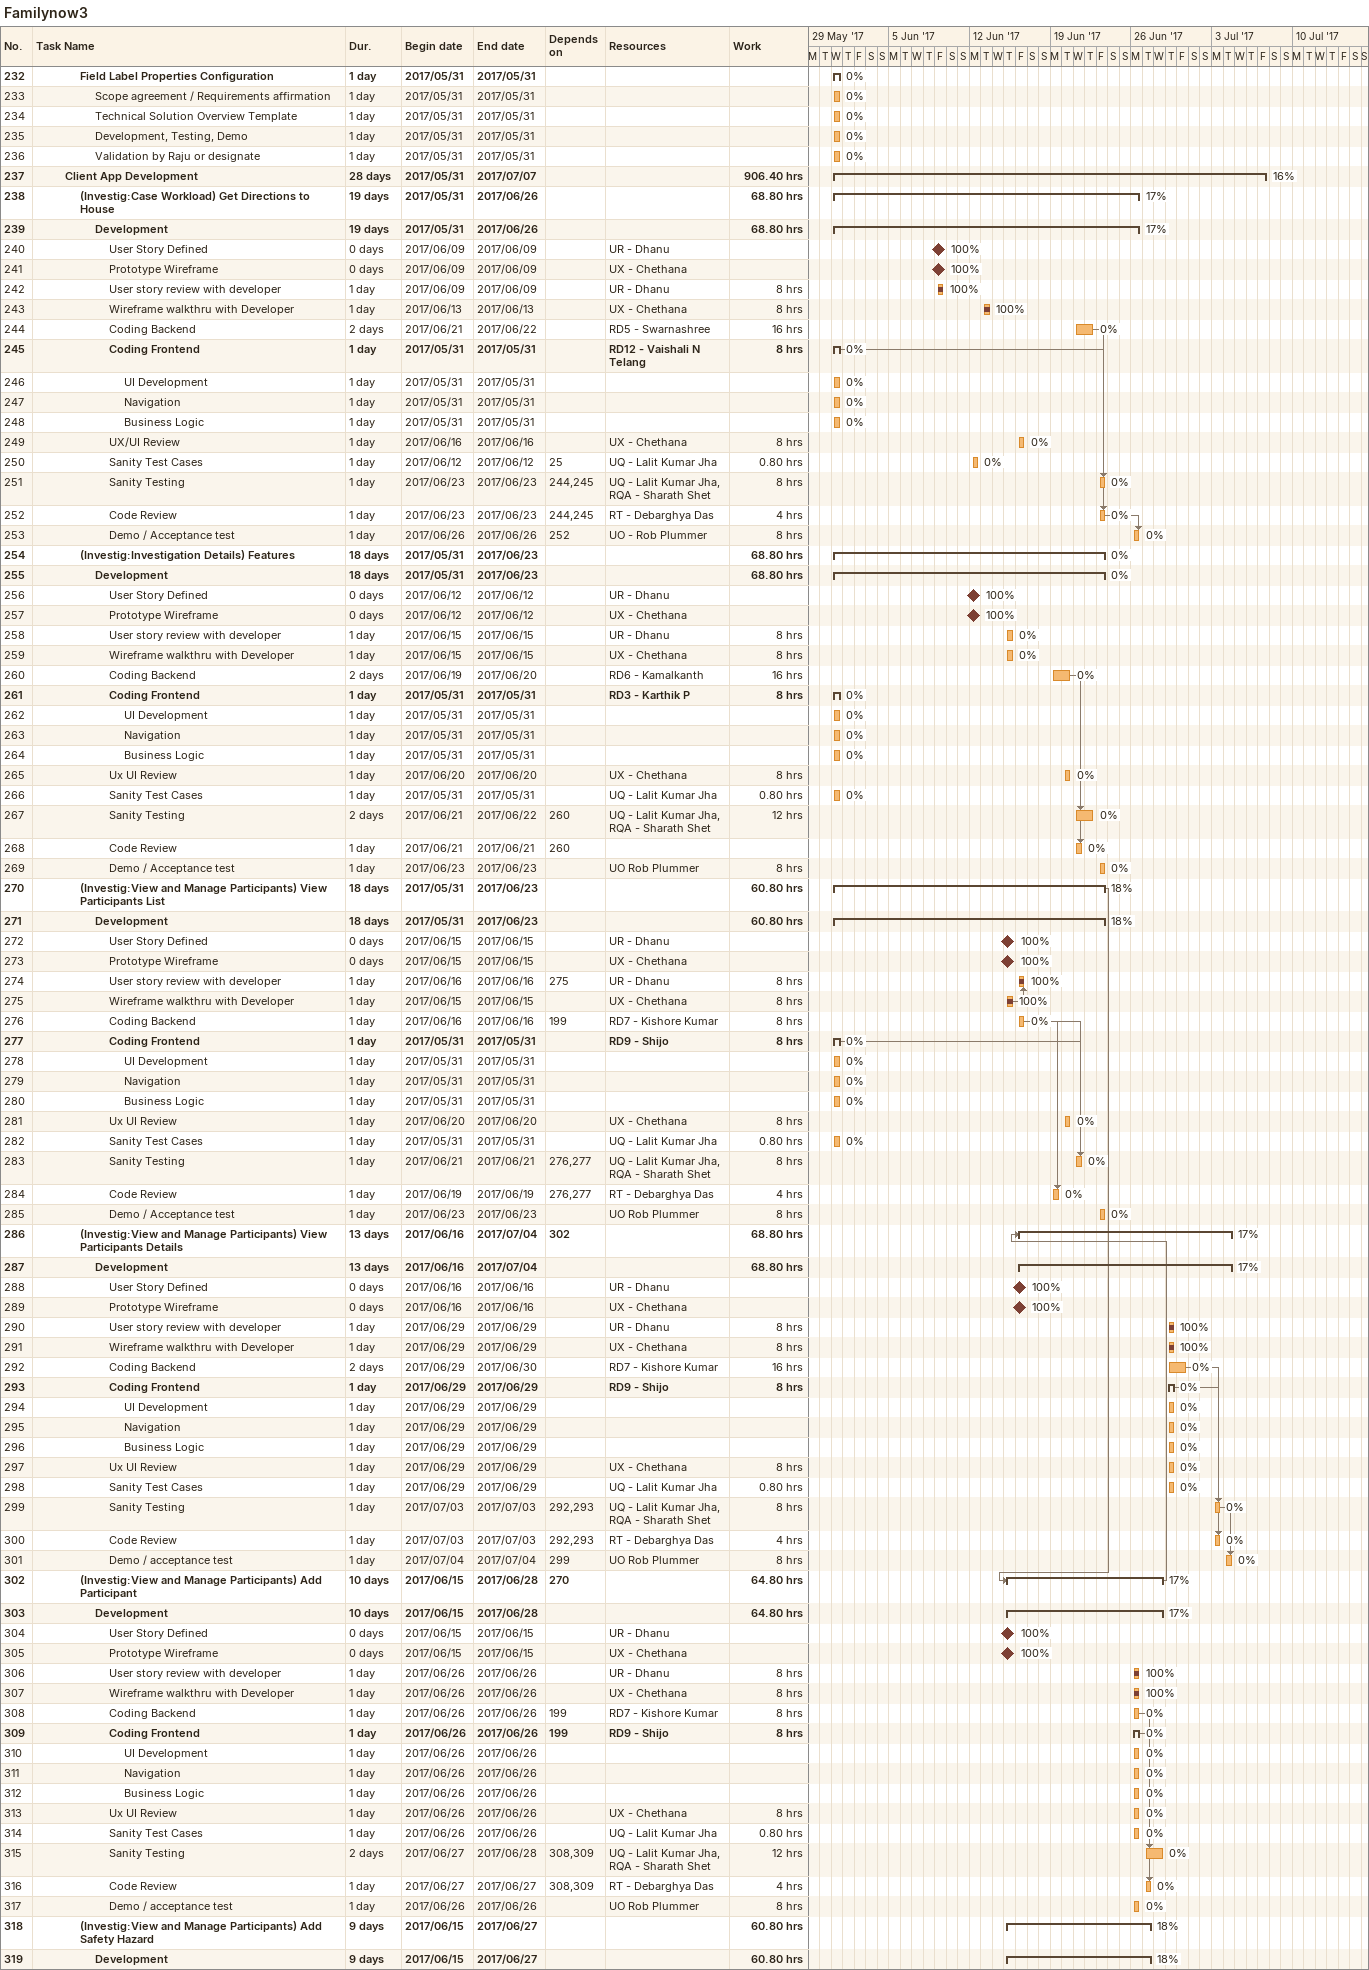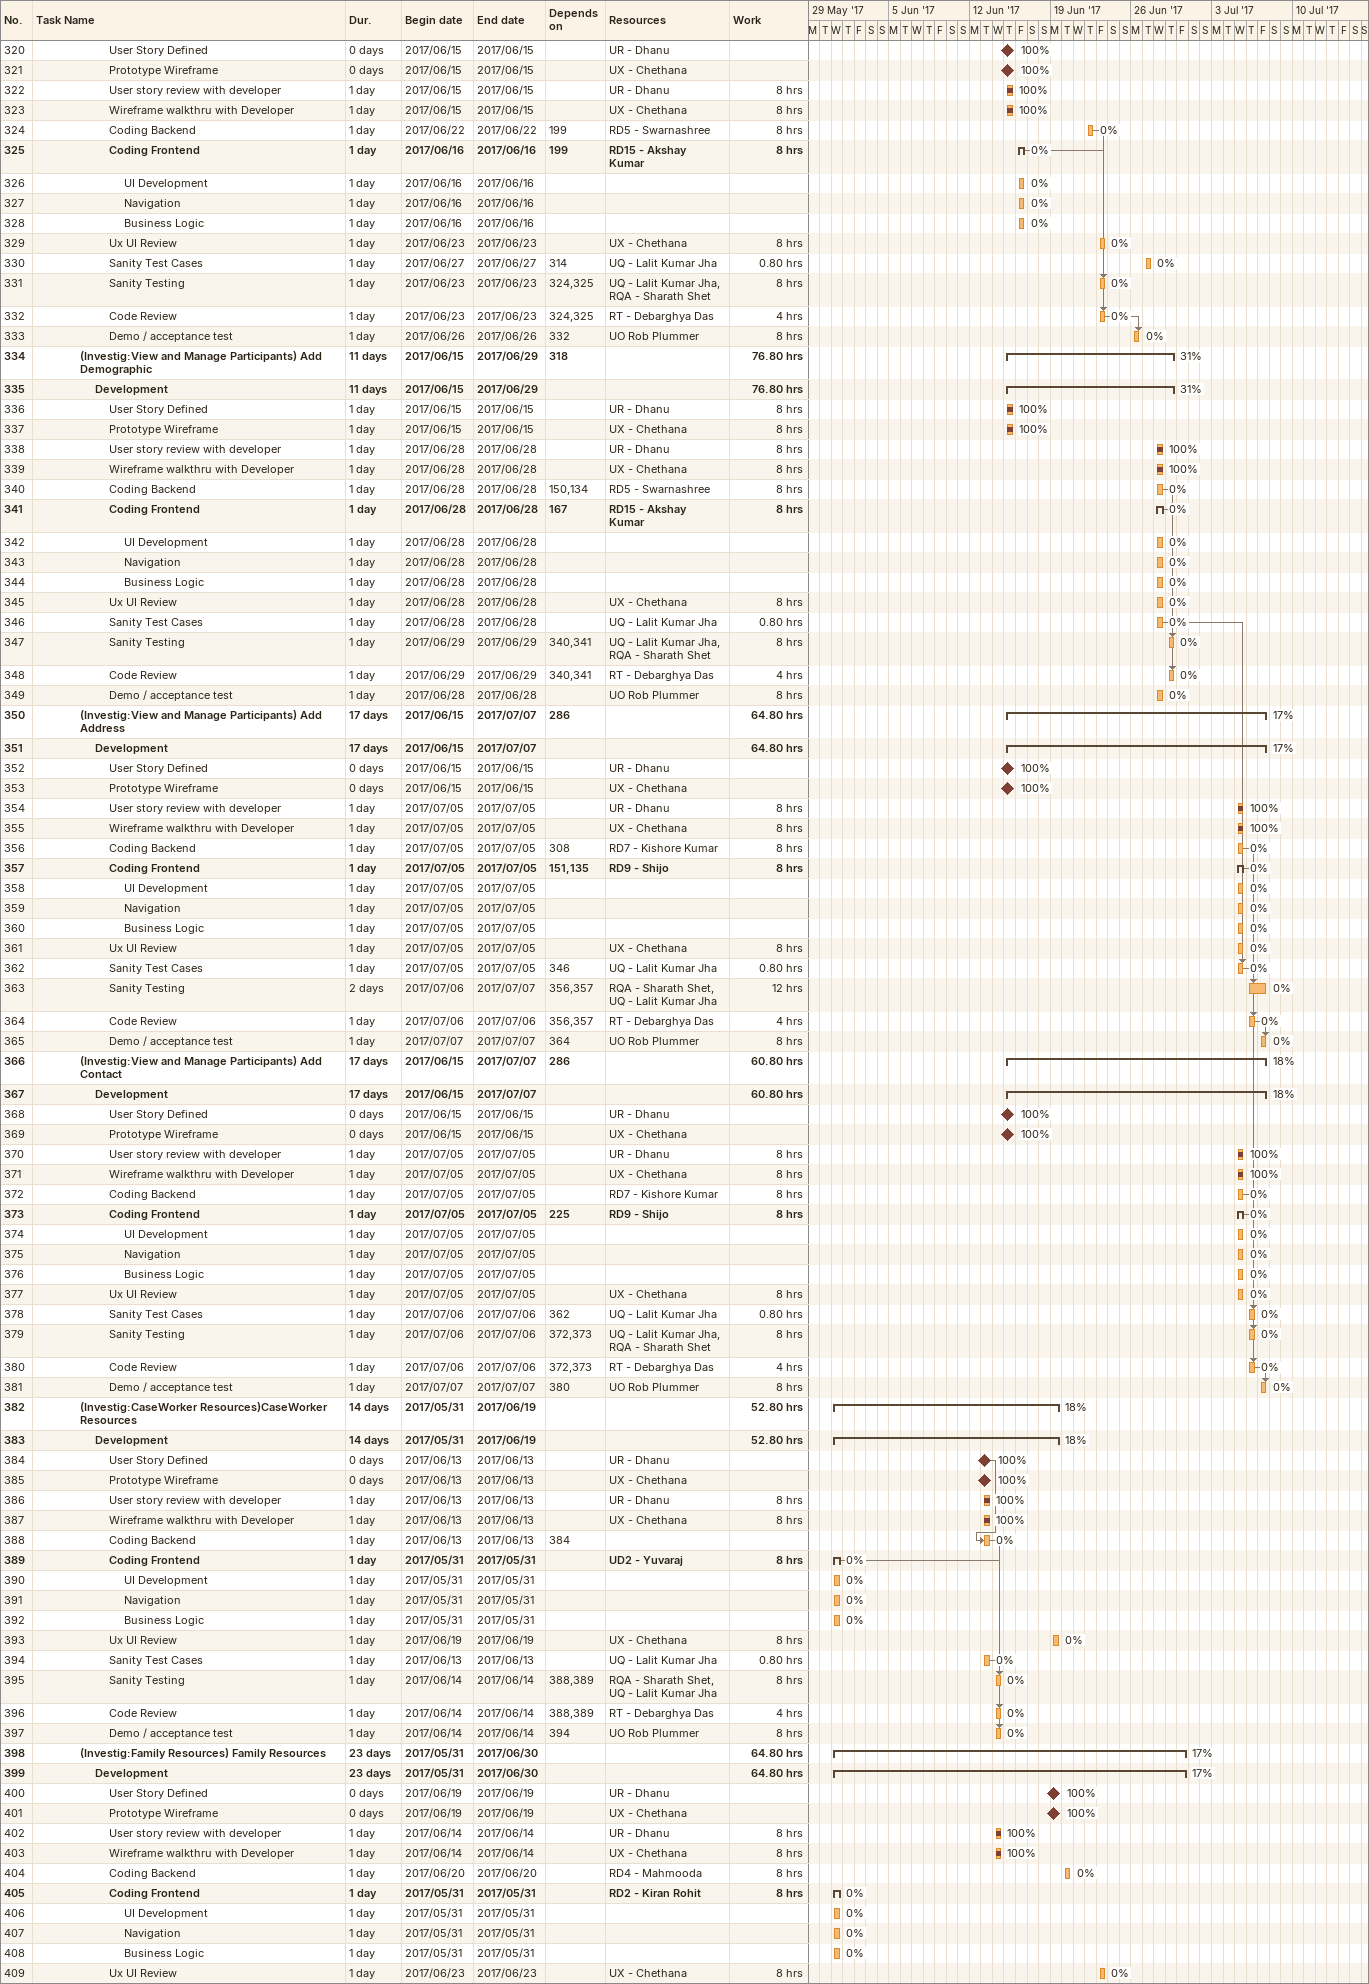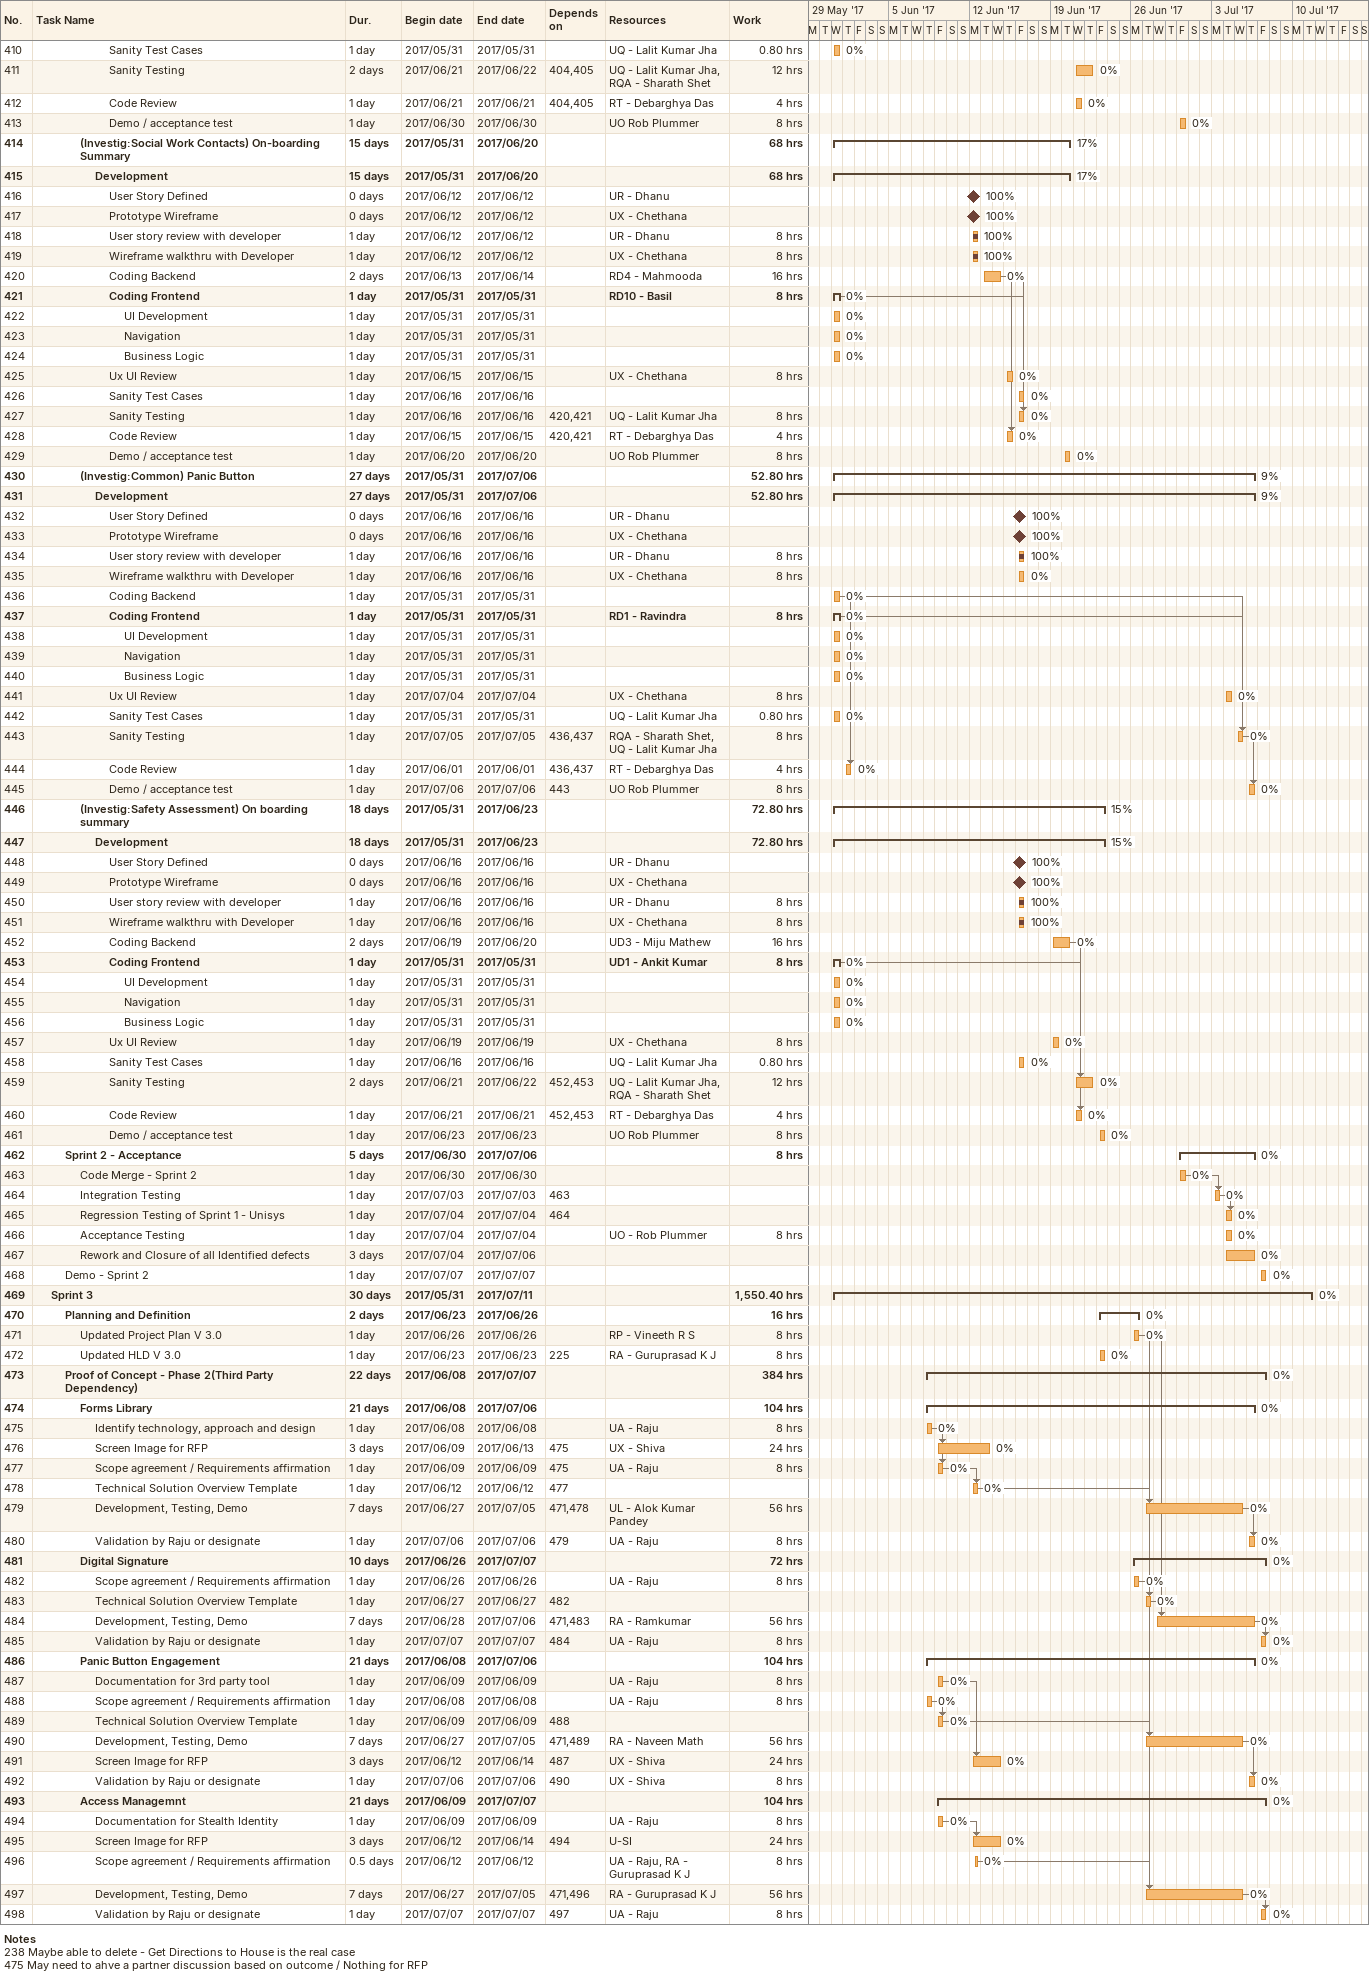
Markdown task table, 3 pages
Familynow3

| ID | Level | Task | Duration | Start | Finish | Predecessors | Resources | % complete | Work (h) |
|---|---|---|---|---|---|---|---|---|---|
| 232 | 4 | **Field Label Properties Configuration** | 1d | 2017-05-31 | 2017-05-31 |  |  | 0 |  |
| 233 | 5 | Scope agreement / Requirements affirmation | 1d | 2017-05-31 | 2017-05-31 |  |  | 0 |  |
| 234 | 5 | Technical Solution Overview Template | 1d | 2017-05-31 | 2017-05-31 |  |  | 0 |  |
| 235 | 5 | Development, Testing, Demo | 1d | 2017-05-31 | 2017-05-31 |  |  | 0 |  |
| 236 | 5 | Validation by Raju or designate | 1d | 2017-05-31 | 2017-05-31 |  |  | 0 |  |
| 237 | 3 | **Client App Development** | 28d | 2017-05-31 | 2017-07-07 |  |  | 16 | 906.40 |
| 238 | 4 | **(Investig:Case Workload) Get Directions to House** | 19d | 2017-05-31 | 2017-06-26 |  |  | 17 | 68.80 |
| 239 | 5 | **Development** | 19d | 2017-05-31 | 2017-06-26 |  |  | 17 | 68.80 |
| 240 | 6 | User Story Defined | 0d | 2017-06-09 | 2017-06-09 |  | UR - Dhanu | 100 |  |
| 241 | 6 | Prototype Wireframe | 0d | 2017-06-09 | 2017-06-09 |  | UX - Chethana | 100 |  |
| 242 | 6 | User story review with developer | 1d | 2017-06-09 | 2017-06-09 |  | UR - Dhanu | 100 | 8 |
| 243 | 6 | Wireframe walkthru with Developer | 1d | 2017-06-13 | 2017-06-13 |  | UX - Chethana | 100 | 8 |
| 244 | 6 | Coding Backend | 2d | 2017-06-21 | 2017-06-22 |  | RD5 - Swarnashree | 0 | 16 |
| 245 | 6 | **Coding Frontend** | 1d | 2017-05-31 | 2017-05-31 |  | RD12 - Vaishali N Telang | 0 | 8 |
| 246 | 7 | UI Development | 1d | 2017-05-31 | 2017-05-31 |  |  | 0 |  |
| 247 | 7 | Navigation | 1d | 2017-05-31 | 2017-05-31 |  |  | 0 |  |
| 248 | 7 | Business Logic | 1d | 2017-05-31 | 2017-05-31 |  |  | 0 |  |
| 249 | 6 | UX/UI Review | 1d | 2017-06-16 | 2017-06-16 |  | UX - Chethana | 0 | 8 |
| 250 | 6 | Sanity Test Cases | 1d | 2017-06-12 | 2017-06-12 | 25 | UQ - Lalit Kumar Jha | 0 | 0.80 |
| 251 | 6 | Sanity Testing | 1d | 2017-06-23 | 2017-06-23 | 244, 245 | UQ - Lalit Kumar Jha, RQA - Sharath Shet | 0 | 8 |
| 252 | 6 | Code Review | 1d | 2017-06-23 | 2017-06-23 | 244, 245 | RT - Debarghya Das | 0 | 4 |
| 253 | 6 | Demo / Acceptance test | 1d | 2017-06-26 | 2017-06-26 | 252 | UO - Rob Plummer | 0 | 8 |
| 254 | 4 | **(Investig:Investigation Details) Features** | 18d | 2017-05-31 | 2017-06-23 |  |  | 0 | 68.80 |
| 255 | 5 | **Development** | 18d | 2017-05-31 | 2017-06-23 |  |  | 0 | 68.80 |
| 256 | 6 | User Story Defined | 0d | 2017-06-12 | 2017-06-12 |  | UR - Dhanu | 100 |  |
| 257 | 6 | Prototype Wireframe | 0d | 2017-06-12 | 2017-06-12 |  | UX - Chethana | 100 |  |
| 258 | 6 | User story review with developer | 1d | 2017-06-15 | 2017-06-15 |  | UR - Dhanu | 0 | 8 |
| 259 | 6 | Wireframe walkthru with Developer | 1d | 2017-06-15 | 2017-06-15 |  | UX - Chethana | 0 | 8 |
| 260 | 6 | Coding Backend | 2d | 2017-06-19 | 2017-06-20 |  | RD6 - Kamalkanth | 0 | 16 |
| 261 | 6 | **Coding Frontend** | 1d | 2017-05-31 | 2017-05-31 |  | RD3 - Karthik P | 0 | 8 |
| 262 | 7 | UI Development | 1d | 2017-05-31 | 2017-05-31 |  |  | 0 |  |
| 263 | 7 | Navigation | 1d | 2017-05-31 | 2017-05-31 |  |  | 0 |  |
| 264 | 7 | Business Logic | 1d | 2017-05-31 | 2017-05-31 |  |  | 0 |  |
| 265 | 6 | Ux UI Review | 1d | 2017-06-20 | 2017-06-20 |  | UX - Chethana | 0 | 8 |
| 266 | 6 | Sanity Test Cases | 1d | 2017-05-31 | 2017-05-31 |  | UQ - Lalit Kumar Jha | 0 | 0.80 |
| 267 | 6 | Sanity Testing | 2d | 2017-06-21 | 2017-06-22 | 260 | UQ - Lalit Kumar Jha, RQA - Sharath Shet | 0 | 12 |
| 268 | 6 | Code Review | 1d | 2017-06-21 | 2017-06-21 | 260 |  | 0 |  |
| 269 | 6 | Demo / Acceptance test | 1d | 2017-06-23 | 2017-06-23 |  | UO Rob Plummer | 0 | 8 |
| 270 | 4 | **(Investig:View and Manage Participants) View Participants List** | 18d | 2017-05-31 | 2017-06-23 |  |  | 18 | 60.80 |
| 271 | 5 | **Development** | 18d | 2017-05-31 | 2017-06-23 |  |  | 18 | 60.80 |
| 272 | 6 | User Story Defined | 0d | 2017-06-15 | 2017-06-15 |  | UR - Dhanu | 100 |  |
| 273 | 6 | Prototype Wireframe | 0d | 2017-06-15 | 2017-06-15 |  | UX - Chethana | 100 |  |
| 274 | 6 | User story review with developer | 1d | 2017-06-16 | 2017-06-16 | 275 | UR - Dhanu | 100 | 8 |
| 275 | 6 | Wireframe walkthru with Developer | 1d | 2017-06-15 | 2017-06-15 |  | UX - Chethana | 100 | 8 |
| 276 | 6 | Coding Backend | 1d | 2017-06-16 | 2017-06-16 | 199 | RD7 - Kishore Kumar | 0 | 8 |
| 277 | 6 | **Coding Frontend** | 1d | 2017-05-31 | 2017-05-31 |  | RD9 - Shijo | 0 | 8 |
| 278 | 7 | UI Development | 1d | 2017-05-31 | 2017-05-31 |  |  | 0 |  |
| 279 | 7 | Navigation | 1d | 2017-05-31 | 2017-05-31 |  |  | 0 |  |
| 280 | 7 | Business Logic | 1d | 2017-05-31 | 2017-05-31 |  |  | 0 |  |
| 281 | 6 | Ux UI Review | 1d | 2017-06-20 | 2017-06-20 |  | UX - Chethana | 0 | 8 |
| 282 | 6 | Sanity Test Cases | 1d | 2017-05-31 | 2017-05-31 |  | UQ - Lalit Kumar Jha | 0 | 0.80 |
| 283 | 6 | Sanity Testing | 1d | 2017-06-21 | 2017-06-21 | 276, 277 | UQ - Lalit Kumar Jha, RQA - Sharath Shet | 0 | 8 |
| 284 | 6 | Code Review | 1d | 2017-06-19 | 2017-06-19 | 276, 277 | RT - Debarghya Das | 0 | 4 |
| 285 | 6 | Demo / Acceptance test | 1d | 2017-06-23 | 2017-06-23 |  | UO Rob Plummer | 0 | 8 |
| 286 | 4 | **(Investig:View and Manage Participants) View Participants Details** | 13d | 2017-06-16 | 2017-07-04 | 302 |  | 17 | 68.80 |
| 287 | 5 | **Development** | 13d | 2017-06-16 | 2017-07-04 |  |  | 17 | 68.80 |
| 288 | 6 | User Story Defined | 0d | 2017-06-16 | 2017-06-16 |  | UR - Dhanu | 100 |  |
| 289 | 6 | Prototype Wireframe | 0d | 2017-06-16 | 2017-06-16 |  | UX - Chethana | 100 |  |
| 290 | 6 | User story review with developer | 1d | 2017-06-29 | 2017-06-29 |  | UR - Dhanu | 100 | 8 |
| 291 | 6 | Wireframe walkthru with Developer | 1d | 2017-06-29 | 2017-06-29 |  | UX - Chethana | 100 | 8 |
| 292 | 6 | Coding Backend | 2d | 2017-06-29 | 2017-06-30 |  | RD7 - Kishore Kumar | 0 | 16 |
| 293 | 6 | **Coding Frontend** | 1d | 2017-06-29 | 2017-06-29 |  | RD9 - Shijo | 0 | 8 |
| 294 | 7 | UI Development | 1d | 2017-06-29 | 2017-06-29 |  |  | 0 |  |
| 295 | 7 | Navigation | 1d | 2017-06-29 | 2017-06-29 |  |  | 0 |  |
| 296 | 7 | Business Logic | 1d | 2017-06-29 | 2017-06-29 |  |  | 0 |  |
| 297 | 6 | Ux UI Review | 1d | 2017-06-29 | 2017-06-29 |  | UX - Chethana | 0 | 8 |
| 298 | 6 | Sanity Test Cases | 1d | 2017-06-29 | 2017-06-29 |  | UQ - Lalit Kumar Jha | 0 | 0.80 |
| 299 | 6 | Sanity Testing | 1d | 2017-07-03 | 2017-07-03 | 292, 293 | UQ - Lalit Kumar Jha, RQA - Sharath Shet | 0 | 8 |
| 300 | 6 | Code Review | 1d | 2017-07-03 | 2017-07-03 | 292, 293 | RT - Debarghya Das | 0 | 4 |
| 301 | 6 | Demo / acceptance test | 1d | 2017-07-04 | 2017-07-04 | 299 | UO Rob Plummer | 0 | 8 |
| 302 | 4 | **(Investig:View and Manage Participants) Add Participant** | 10d | 2017-06-15 | 2017-06-28 | 270 |  | 17 | 64.80 |
| 303 | 5 | **Development** | 10d | 2017-06-15 | 2017-06-28 |  |  | 17 | 64.80 |
| 304 | 6 | User Story Defined | 0d | 2017-06-15 | 2017-06-15 |  | UR - Dhanu | 100 |  |
| 305 | 6 | Prototype Wireframe | 0d | 2017-06-15 | 2017-06-15 |  | UX - Chethana | 100 |  |
| 306 | 6 | User story review with developer | 1d | 2017-06-26 | 2017-06-26 |  | UR - Dhanu | 100 | 8 |
| 307 | 6 | Wireframe walkthru with Developer | 1d | 2017-06-26 | 2017-06-26 |  | UX - Chethana | 100 | 8 |
| 308 | 6 | Coding Backend | 1d | 2017-06-26 | 2017-06-26 | 199 | RD7 - Kishore Kumar | 0 | 8 |
| 309 | 6 | **Coding Frontend** | 1d | 2017-06-26 | 2017-06-26 | 199 | RD9 - Shijo | 0 | 8 |
| 310 | 7 | UI Development | 1d | 2017-06-26 | 2017-06-26 |  |  | 0 |  |
| 311 | 7 | Navigation | 1d | 2017-06-26 | 2017-06-26 |  |  | 0 |  |
| 312 | 7 | Business Logic | 1d | 2017-06-26 | 2017-06-26 |  |  | 0 |  |
| 313 | 6 | Ux UI Review | 1d | 2017-06-26 | 2017-06-26 |  | UX - Chethana | 0 | 8 |
| 314 | 6 | Sanity Test Cases | 1d | 2017-06-26 | 2017-06-26 |  | UQ - Lalit Kumar Jha | 0 | 0.80 |
| 315 | 6 | Sanity Testing | 2d | 2017-06-27 | 2017-06-28 | 308, 309 | UQ - Lalit Kumar Jha, RQA - Sharath Shet | 0 | 12 |
| 316 | 6 | Code Review | 1d | 2017-06-27 | 2017-06-27 | 308, 309 | RT - Debarghya Das | 0 | 4 |
| 317 | 6 | Demo / acceptance test | 1d | 2017-06-26 | 2017-06-26 |  | UO Rob Plummer | 0 | 8 |
| 318 | 4 | **(Investig:View and Manage Participants) Add Safety Hazard** | 9d | 2017-06-15 | 2017-06-27 |  |  | 18 | 60.80 |
| 319 | 5 | **Development** | 9d | 2017-06-15 | 2017-06-27 |  |  | 18 | 60.80 |
| 320 | 6 | User Story Defined | 0d | 2017-06-15 | 2017-06-15 |  | UR - Dhanu | 100 |  |
| 321 | 6 | Prototype Wireframe | 0d | 2017-06-15 | 2017-06-15 |  | UX - Chethana | 100 |  |
| 322 | 6 | User story review with developer | 1d | 2017-06-15 | 2017-06-15 |  | UR - Dhanu | 100 | 8 |
| 323 | 6 | Wireframe walkthru with Developer | 1d | 2017-06-15 | 2017-06-15 |  | UX - Chethana | 100 | 8 |
| 324 | 6 | Coding Backend | 1d | 2017-06-22 | 2017-06-22 | 199 | RD5 - Swarnashree | 0 | 8 |
| 325 | 6 | **Coding Frontend** | 1d | 2017-06-16 | 2017-06-16 | 199 | RD15 - Akshay Kumar | 0 | 8 |
| 326 | 7 | UI Development | 1d | 2017-06-16 | 2017-06-16 |  |  | 0 |  |
| 327 | 7 | Navigation | 1d | 2017-06-16 | 2017-06-16 |  |  | 0 |  |
| 328 | 7 | Business Logic | 1d | 2017-06-16 | 2017-06-16 |  |  | 0 |  |
| 329 | 6 | Ux UI Review | 1d | 2017-06-23 | 2017-06-23 |  | UX - Chethana | 0 | 8 |
| 330 | 6 | Sanity Test Cases | 1d | 2017-06-27 | 2017-06-27 | 314 | UQ - Lalit Kumar Jha | 0 | 0.80 |
| 331 | 6 | Sanity Testing | 1d | 2017-06-23 | 2017-06-23 | 324, 325 | UQ - Lalit Kumar Jha, RQA - Sharath Shet | 0 | 8 |
| 332 | 6 | Code Review | 1d | 2017-06-23 | 2017-06-23 | 324, 325 | RT - Debarghya Das | 0 | 4 |
| 333 | 6 | Demo / acceptance test | 1d | 2017-06-26 | 2017-06-26 | 332 | UO Rob Plummer | 0 | 8 |
| 334 | 4 | **(Investig:View and Manage Participants) Add Demographic** | 11d | 2017-06-15 | 2017-06-29 | 318 |  | 31 | 76.80 |
| 335 | 5 | **Development** | 11d | 2017-06-15 | 2017-06-29 |  |  | 31 | 76.80 |
| 336 | 6 | User Story Defined | 1d | 2017-06-15 | 2017-06-15 |  | UR - Dhanu | 100 | 8 |
| 337 | 6 | Prototype Wireframe | 1d | 2017-06-15 | 2017-06-15 |  | UX - Chethana | 100 | 8 |
| 338 | 6 | User story review with developer | 1d | 2017-06-28 | 2017-06-28 |  | UR - Dhanu | 100 | 8 |
| 339 | 6 | Wireframe walkthru with Developer | 1d | 2017-06-28 | 2017-06-28 |  | UX - Chethana | 100 | 8 |
| 340 | 6 | Coding Backend | 1d | 2017-06-28 | 2017-06-28 | 150, 134 | RD5 - Swarnashree | 0 | 8 |
| 341 | 6 | **Coding Frontend** | 1d | 2017-06-28 | 2017-06-28 | 167 | RD15 - Akshay Kumar | 0 | 8 |
| 342 | 7 | UI Development | 1d | 2017-06-28 | 2017-06-28 |  |  | 0 |  |
| 343 | 7 | Navigation | 1d | 2017-06-28 | 2017-06-28 |  |  | 0 |  |
| 344 | 7 | Business Logic | 1d | 2017-06-28 | 2017-06-28 |  |  | 0 |  |
| 345 | 6 | Ux UI Review | 1d | 2017-06-28 | 2017-06-28 |  | UX - Chethana | 0 | 8 |
| 346 | 6 | Sanity Test Cases | 1d | 2017-06-28 | 2017-06-28 |  | UQ - Lalit Kumar Jha | 0 | 0.80 |
| 347 | 6 | Sanity Testing | 1d | 2017-06-29 | 2017-06-29 | 340, 341 | UQ - Lalit Kumar Jha, RQA - Sharath Shet | 0 | 8 |
| 348 | 6 | Code Review | 1d | 2017-06-29 | 2017-06-29 | 340, 341 | RT - Debarghya Das | 0 | 4 |
| 349 | 6 | Demo / acceptance test | 1d | 2017-06-28 | 2017-06-28 |  | UO Rob Plummer | 0 | 8 |
| 350 | 4 | **(Investig:View and Manage Participants) Add Address** | 17d | 2017-06-15 | 2017-07-07 | 286 |  | 17 | 64.80 |
| 351 | 5 | **Development** | 17d | 2017-06-15 | 2017-07-07 |  |  | 17 | 64.80 |
| 352 | 6 | User Story Defined | 0d | 2017-06-15 | 2017-06-15 |  | UR - Dhanu | 100 |  |
| 353 | 6 | Prototype Wireframe | 0d | 2017-06-15 | 2017-06-15 |  | UX - Chethana | 100 |  |
| 354 | 6 | User story review with developer | 1d | 2017-07-05 | 2017-07-05 |  | UR - Dhanu | 100 | 8 |
| 355 | 6 | Wireframe walkthru with Developer | 1d | 2017-07-05 | 2017-07-05 |  | UX - Chethana | 100 | 8 |
| 356 | 6 | Coding Backend | 1d | 2017-07-05 | 2017-07-05 | 308 | RD7 - Kishore Kumar | 0 | 8 |
| 357 | 6 | **Coding Frontend** | 1d | 2017-07-05 | 2017-07-05 | 151, 135 | RD9 - Shijo | 0 | 8 |
| 358 | 7 | UI Development | 1d | 2017-07-05 | 2017-07-05 |  |  | 0 |  |
| 359 | 7 | Navigation | 1d | 2017-07-05 | 2017-07-05 |  |  | 0 |  |
| 360 | 7 | Business Logic | 1d | 2017-07-05 | 2017-07-05 |  |  | 0 |  |
| 361 | 6 | Ux UI Review | 1d | 2017-07-05 | 2017-07-05 |  | UX - Chethana | 0 | 8 |
| 362 | 6 | Sanity Test Cases | 1d | 2017-07-05 | 2017-07-05 | 346 | UQ - Lalit Kumar Jha | 0 | 0.80 |
| 363 | 6 | Sanity Testing | 2d | 2017-07-06 | 2017-07-07 | 356, 357 | RQA - Sharath Shet, UQ - Lalit Kumar Jha | 0 | 12 |
| 364 | 6 | Code Review | 1d | 2017-07-06 | 2017-07-06 | 356, 357 | RT - Debarghya Das | 0 | 4 |
| 365 | 6 | Demo / acceptance test | 1d | 2017-07-07 | 2017-07-07 | 364 | UO Rob Plummer | 0 | 8 |
| 366 | 4 | **(Investig:View and Manage Participants) Add Contact** | 17d | 2017-06-15 | 2017-07-07 | 286 |  | 18 | 60.80 |
| 367 | 5 | **Development** | 17d | 2017-06-15 | 2017-07-07 |  |  | 18 | 60.80 |
| 368 | 6 | User Story Defined | 0d | 2017-06-15 | 2017-06-15 |  | UR - Dhanu | 100 |  |
| 369 | 6 | Prototype Wireframe | 0d | 2017-06-15 | 2017-06-15 |  | UX - Chethana | 100 |  |
| 370 | 6 | User story review with developer | 1d | 2017-07-05 | 2017-07-05 |  | UR - Dhanu | 100 | 8 |
| 371 | 6 | Wireframe walkthru with Developer | 1d | 2017-07-05 | 2017-07-05 |  | UX - Chethana | 100 | 8 |
| 372 | 6 | Coding Backend | 1d | 2017-07-05 | 2017-07-05 |  | RD7 - Kishore Kumar | 0 | 8 |
| 373 | 6 | **Coding Frontend** | 1d | 2017-07-05 | 2017-07-05 | 225 | RD9 - Shijo | 0 | 8 |
| 374 | 7 | UI Development | 1d | 2017-07-05 | 2017-07-05 |  |  | 0 |  |
| 375 | 7 | Navigation | 1d | 2017-07-05 | 2017-07-05 |  |  | 0 |  |
| 376 | 7 | Business Logic | 1d | 2017-07-05 | 2017-07-05 |  |  | 0 |  |
| 377 | 6 | Ux UI Review | 1d | 2017-07-05 | 2017-07-05 |  | UX - Chethana | 0 | 8 |
| 378 | 6 | Sanity Test Cases | 1d | 2017-07-06 | 2017-07-06 | 362 | UQ - Lalit Kumar Jha | 0 | 0.80 |
| 379 | 6 | Sanity Testing | 1d | 2017-07-06 | 2017-07-06 | 372, 373 | UQ - Lalit Kumar Jha, RQA - Sharath Shet | 0 | 8 |
| 380 | 6 | Code Review | 1d | 2017-07-06 | 2017-07-06 | 372, 373 | RT - Debarghya Das | 0 | 4 |
| 381 | 6 | Demo / acceptance test | 1d | 2017-07-07 | 2017-07-07 | 380 | UO Rob Plummer | 0 | 8 |
| 382 | 4 | **(Investig:CaseWorker Resources)CaseWorker Resources** | 14d | 2017-05-31 | 2017-06-19 |  |  | 18 | 52.80 |
| 383 | 5 | **Development** | 14d | 2017-05-31 | 2017-06-19 |  |  | 18 | 52.80 |
| 384 | 6 | User Story Defined | 0d | 2017-06-13 | 2017-06-13 |  | UR - Dhanu | 100 |  |
| 385 | 6 | Prototype Wireframe | 0d | 2017-06-13 | 2017-06-13 |  | UX - Chethana | 100 |  |
| 386 | 6 | User story review with developer | 1d | 2017-06-13 | 2017-06-13 |  | UR - Dhanu | 100 | 8 |
| 387 | 6 | Wireframe walkthru with Developer | 1d | 2017-06-13 | 2017-06-13 |  | UX - Chethana | 100 | 8 |
| 388 | 6 | Coding Backend | 1d | 2017-06-13 | 2017-06-13 | 384 |  | 0 |  |
| 389 | 6 | **Coding Frontend** | 1d | 2017-05-31 | 2017-05-31 |  | UD2 - Yuvaraj | 0 | 8 |
| 390 | 7 | UI Development | 1d | 2017-05-31 | 2017-05-31 |  |  | 0 |  |
| 391 | 7 | Navigation | 1d | 2017-05-31 | 2017-05-31 |  |  | 0 |  |
| 392 | 7 | Business Logic | 1d | 2017-05-31 | 2017-05-31 |  |  | 0 |  |
| 393 | 6 | Ux UI Review | 1d | 2017-06-19 | 2017-06-19 |  | UX - Chethana | 0 | 8 |
| 394 | 6 | Sanity Test Cases | 1d | 2017-06-13 | 2017-06-13 |  | UQ - Lalit Kumar Jha | 0 | 0.80 |
| 395 | 6 | Sanity Testing | 1d | 2017-06-14 | 2017-06-14 | 388, 389 | RQA - Sharath Shet, UQ - Lalit Kumar Jha | 0 | 8 |
| 396 | 6 | Code Review | 1d | 2017-06-14 | 2017-06-14 | 388, 389 | RT - Debarghya Das | 0 | 4 |
| 397 | 6 | Demo / acceptance test | 1d | 2017-06-14 | 2017-06-14 | 394 | UO Rob Plummer | 0 | 8 |
| 398 | 4 | **(Investig:Family Resources) Family Resources** | 23d | 2017-05-31 | 2017-06-30 |  |  | 17 | 64.80 |
| 399 | 5 | **Development** | 23d | 2017-05-31 | 2017-06-30 |  |  | 17 | 64.80 |
| 400 | 6 | User Story Defined | 0d | 2017-06-19 | 2017-06-19 |  | UR - Dhanu | 100 |  |
| 401 | 6 | Prototype Wireframe | 0d | 2017-06-19 | 2017-06-19 |  | UX - Chethana | 100 |  |
| 402 | 6 | User story review with developer | 1d | 2017-06-14 | 2017-06-14 |  | UR - Dhanu | 100 | 8 |
| 403 | 6 | Wireframe walkthru with Developer | 1d | 2017-06-14 | 2017-06-14 |  | UX - Chethana | 100 | 8 |
| 404 | 6 | Coding Backend | 1d | 2017-06-20 | 2017-06-20 |  | RD4 - Mahmooda | 0 | 8 |
| 405 | 6 | **Coding Frontend** | 1d | 2017-05-31 | 2017-05-31 |  | RD2 - Kiran Rohit | 0 | 8 |
| 406 | 7 | UI Development | 1d | 2017-05-31 | 2017-05-31 |  |  | 0 |  |
| 407 | 7 | Navigation | 1d | 2017-05-31 | 2017-05-31 |  |  | 0 |  |
| 408 | 7 | Business Logic | 1d | 2017-05-31 | 2017-05-31 |  |  | 0 |  |
| 409 | 6 | Ux UI Review | 1d | 2017-06-23 | 2017-06-23 |  | UX - Chethana | 0 | 8 |
| 410 | 6 | Sanity Test Cases | 1d | 2017-05-31 | 2017-05-31 |  | UQ - Lalit Kumar Jha | 0 | 0.80 |
| 411 | 6 | Sanity Testing | 2d | 2017-06-21 | 2017-06-22 | 404, 405 | UQ - Lalit Kumar Jha, RQA - Sharath Shet | 0 | 12 |
| 412 | 6 | Code Review | 1d | 2017-06-21 | 2017-06-21 | 404, 405 | RT - Debarghya Das | 0 | 4 |
| 413 | 6 | Demo / acceptance test | 1d | 2017-06-30 | 2017-06-30 |  | UO Rob Plummer | 0 | 8 |
| 414 | 4 | **(Investig:Social Work Contacts) On-boarding Summary** | 15d | 2017-05-31 | 2017-06-20 |  |  | 17 | 68 |
| 415 | 5 | **Development** | 15d | 2017-05-31 | 2017-06-20 |  |  | 17 | 68 |
| 416 | 6 | User Story Defined | 0d | 2017-06-12 | 2017-06-12 |  | UR - Dhanu | 100 |  |
| 417 | 6 | Prototype Wireframe | 0d | 2017-06-12 | 2017-06-12 |  | UX - Chethana | 100 |  |
| 418 | 6 | User story review with developer | 1d | 2017-06-12 | 2017-06-12 |  | UR - Dhanu | 100 | 8 |
| 419 | 6 | Wireframe walkthru with Developer | 1d | 2017-06-12 | 2017-06-12 |  | UX - Chethana | 100 | 8 |
| 420 | 6 | Coding Backend | 2d | 2017-06-13 | 2017-06-14 |  | RD4 - Mahmooda | 0 | 16 |
| 421 | 6 | **Coding Frontend** | 1d | 2017-05-31 | 2017-05-31 |  | RD10 - Basil | 0 | 8 |
| 422 | 7 | UI Development | 1d | 2017-05-31 | 2017-05-31 |  |  | 0 |  |
| 423 | 7 | Navigation | 1d | 2017-05-31 | 2017-05-31 |  |  | 0 |  |
| 424 | 7 | Business Logic | 1d | 2017-05-31 | 2017-05-31 |  |  | 0 |  |
| 425 | 6 | Ux UI Review | 1d | 2017-06-15 | 2017-06-15 |  | UX - Chethana | 0 | 8 |
| 426 | 6 | Sanity Test Cases | 1d | 2017-06-16 | 2017-06-16 |  |  | 0 |  |
| 427 | 6 | Sanity Testing | 1d | 2017-06-16 | 2017-06-16 | 420, 421 | UQ - Lalit Kumar Jha | 0 | 8 |
| 428 | 6 | Code Review | 1d | 2017-06-15 | 2017-06-15 | 420, 421 | RT - Debarghya Das | 0 | 4 |
| 429 | 6 | Demo / acceptance test | 1d | 2017-06-20 | 2017-06-20 |  | UO Rob Plummer | 0 | 8 |
| 430 | 4 | **(Investig:Common) Panic Button** | 27d | 2017-05-31 | 2017-07-06 |  |  | 9 | 52.80 |
| 431 | 5 | **Development** | 27d | 2017-05-31 | 2017-07-06 |  |  | 9 | 52.80 |
| 432 | 6 | User Story Defined | 0d | 2017-06-16 | 2017-06-16 |  | UR - Dhanu | 100 |  |
| 433 | 6 | Prototype Wireframe | 0d | 2017-06-16 | 2017-06-16 |  | UX - Chethana | 100 |  |
| 434 | 6 | User story review with developer | 1d | 2017-06-16 | 2017-06-16 |  | UR - Dhanu | 100 | 8 |
| 435 | 6 | Wireframe walkthru with Developer | 1d | 2017-06-16 | 2017-06-16 |  | UX - Chethana | 0 | 8 |
| 436 | 6 | Coding Backend | 1d | 2017-05-31 | 2017-05-31 |  |  | 0 |  |
| 437 | 6 | **Coding Frontend** | 1d | 2017-05-31 | 2017-05-31 |  | RD1 - Ravindra | 0 | 8 |
| 438 | 7 | UI Development | 1d | 2017-05-31 | 2017-05-31 |  |  | 0 |  |
| 439 | 7 | Navigation | 1d | 2017-05-31 | 2017-05-31 |  |  | 0 |  |
| 440 | 7 | Business Logic | 1d | 2017-05-31 | 2017-05-31 |  |  | 0 |  |
| 441 | 6 | Ux UI Review | 1d | 2017-07-04 | 2017-07-04 |  | UX - Chethana | 0 | 8 |
| 442 | 6 | Sanity Test Cases | 1d | 2017-05-31 | 2017-05-31 |  | UQ - Lalit Kumar Jha | 0 | 0.80 |
| 443 | 6 | Sanity Testing | 1d | 2017-07-05 | 2017-07-05 | 436, 437 | RQA - Sharath Shet, UQ - Lalit Kumar Jha | 0 | 8 |
| 444 | 6 | Code Review | 1d | 2017-06-01 | 2017-06-01 | 436, 437 | RT - Debarghya Das | 0 | 4 |
| 445 | 6 | Demo / acceptance test | 1d | 2017-07-06 | 2017-07-06 | 443 | UO Rob Plummer | 0 | 8 |
| 446 | 4 | **(Investig:Safety Assessment) On boarding summary** | 18d | 2017-05-31 | 2017-06-23 |  |  | 15 | 72.80 |
| 447 | 5 | **Development** | 18d | 2017-05-31 | 2017-06-23 |  |  | 15 | 72.80 |
| 448 | 6 | User Story Defined | 0d | 2017-06-16 | 2017-06-16 |  | UR - Dhanu | 100 |  |
| 449 | 6 | Prototype Wireframe | 0d | 2017-06-16 | 2017-06-16 |  | UX - Chethana | 100 |  |
| 450 | 6 | User story review with developer | 1d | 2017-06-16 | 2017-06-16 |  | UR - Dhanu | 100 | 8 |
| 451 | 6 | Wireframe walkthru with Developer | 1d | 2017-06-16 | 2017-06-16 |  | UX - Chethana | 100 | 8 |
| 452 | 6 | Coding Backend | 2d | 2017-06-19 | 2017-06-20 |  | UD3 - Miju Mathew | 0 | 16 |
| 453 | 6 | **Coding Frontend** | 1d | 2017-05-31 | 2017-05-31 |  | UD1 - Ankit Kumar | 0 | 8 |
| 454 | 7 | UI Development | 1d | 2017-05-31 | 2017-05-31 |  |  | 0 |  |
| 455 | 7 | Navigation | 1d | 2017-05-31 | 2017-05-31 |  |  | 0 |  |
| 456 | 7 | Business Logic | 1d | 2017-05-31 | 2017-05-31 |  |  | 0 |  |
| 457 | 6 | Ux UI Review | 1d | 2017-06-19 | 2017-06-19 |  | UX - Chethana | 0 | 8 |
| 458 | 6 | Sanity Test Cases | 1d | 2017-06-16 | 2017-06-16 |  | UQ - Lalit Kumar Jha | 0 | 0.80 |
| 459 | 6 | Sanity Testing | 2d | 2017-06-21 | 2017-06-22 | 452, 453 | UQ - Lalit Kumar Jha, RQA - Sharath Shet | 0 | 12 |
| 460 | 6 | Code Review | 1d | 2017-06-21 | 2017-06-21 | 452, 453 | RT - Debarghya Das | 0 | 4 |
| 461 | 6 | Demo / acceptance test | 1d | 2017-06-23 | 2017-06-23 |  | UO Rob Plummer | 0 | 8 |
| 462 | 3 | **Sprint 2 - Acceptance** | 5d | 2017-06-30 | 2017-07-06 |  |  | 0 | 8 |
| 463 | 4 | Code Merge - Sprint 2 | 1d | 2017-06-30 | 2017-06-30 |  |  | 0 |  |
| 464 | 4 | Integration Testing | 1d | 2017-07-03 | 2017-07-03 | 463 |  | 0 |  |
| 465 | 4 | Regression Testing of Sprint 1 - Unisys | 1d | 2017-07-04 | 2017-07-04 | 464 |  | 0 |  |
| 466 | 4 | Acceptance Testing | 1d | 2017-07-04 | 2017-07-04 |  | UO - Rob Plummer | 0 | 8 |
| 467 | 4 | Rework and Closure of all Identified defects | 3d | 2017-07-04 | 2017-07-06 |  |  | 0 |  |
| 468 | 3 | Demo - Sprint 2 | 1d | 2017-07-07 | 2017-07-07 |  |  | 0 |  |
| 469 | 2 | **Sprint 3** | 30d | 2017-05-31 | 2017-07-11 |  |  | 0 | 1550.40 |
| 470 | 3 | **Planning and Definition** | 2d | 2017-06-23 | 2017-06-26 |  |  | 0 | 16 |
| 471 | 4 | Updated Project Plan V 3.0 | 1d | 2017-06-26 | 2017-06-26 |  | RP - Vineeth R S | 0 | 8 |
| 472 | 4 | Updated HLD V 3.0 | 1d | 2017-06-23 | 2017-06-23 | 225 | RA - Guruprasad K J | 0 | 8 |
| 473 | 3 | **Proof of Concept - Phase 2(Third Party Dependency)** | 22d | 2017-06-08 | 2017-07-07 |  |  | 0 | 384 |
| 474 | 4 | **Forms Library** | 21d | 2017-06-08 | 2017-07-06 |  |  | 0 | 104 |
| 475 | 5 | Identify technology, approach and design | 1d | 2017-06-08 | 2017-06-08 |  | UA - Raju | 0 | 8 |
| 476 | 5 | Screen Image for RFP | 3d | 2017-06-09 | 2017-06-13 | 475 | UX - Shiva | 0 | 24 |
| 477 | 5 | Scope agreement / Requirements affirmation | 1d | 2017-06-09 | 2017-06-09 | 475 | UA - Raju | 0 | 8 |
| 478 | 5 | Technical Solution Overview Template | 1d | 2017-06-12 | 2017-06-12 | 477 |  | 0 |  |
| 479 | 5 | Development, Testing, Demo | 7d | 2017-06-27 | 2017-07-05 | 471, 478 | UL - Alok Kumar Pandey | 0 | 56 |
| 480 | 5 | Validation by Raju or designate | 1d | 2017-07-06 | 2017-07-06 | 479 | UA - Raju | 0 | 8 |
| 481 | 4 | **Digital Signature** | 10d | 2017-06-26 | 2017-07-07 |  |  | 0 | 72 |
| 482 | 5 | Scope agreement / Requirements affirmation | 1d | 2017-06-26 | 2017-06-26 |  | UA - Raju | 0 | 8 |
| 483 | 5 | Technical Solution Overview Template | 1d | 2017-06-27 | 2017-06-27 | 482 |  | 0 |  |
| 484 | 5 | Development, Testing, Demo | 7d | 2017-06-28 | 2017-07-06 | 471, 483 | RA - Ramkumar | 0 | 56 |
| 485 | 5 | Validation by Raju or designate | 1d | 2017-07-07 | 2017-07-07 | 484 | UA - Raju | 0 | 8 |
| 486 | 4 | **Panic Button Engagement** | 21d | 2017-06-08 | 2017-07-06 |  |  | 0 | 104 |
| 487 | 5 | Documentation for 3rd party tool | 1d | 2017-06-09 | 2017-06-09 |  | UA - Raju | 0 | 8 |
| 488 | 5 | Scope agreement / Requirements affirmation | 1d | 2017-06-08 | 2017-06-08 |  | UA - Raju | 0 | 8 |
| 489 | 5 | Technical Solution Overview Template | 1d | 2017-06-09 | 2017-06-09 | 488 |  | 0 |  |
| 490 | 5 | Development, Testing, Demo | 7d | 2017-06-27 | 2017-07-05 | 471, 489 | RA - Naveen Math | 0 | 56 |
| 491 | 5 | Screen Image for RFP | 3d | 2017-06-12 | 2017-06-14 | 487 | UX - Shiva | 0 | 24 |
| 492 | 5 | Validation by Raju or designate | 1d | 2017-07-06 | 2017-07-06 | 490 | UX - Shiva | 0 | 8 |
| 493 | 4 | **Access Managemnt** | 21d | 2017-06-09 | 2017-07-07 |  |  | 0 | 104 |
| 494 | 5 | Documentation for Stealth Identity | 1d | 2017-06-09 | 2017-06-09 |  | UA - Raju | 0 | 8 |
| 495 | 5 | Screen Image for RFP | 3d | 2017-06-12 | 2017-06-14 | 494 | U-SI | 0 | 24 |
| 496 | 5 | Scope agreement / Requirements affirmation | 0.5d | 2017-06-12 | 2017-06-12 |  | UA - Raju, RA - Guruprasad K J | 0 | 8 |
| 497 | 5 | Development, Testing, Demo | 7d | 2017-06-27 | 2017-07-05 | 471, 496 | RA - Guruprasad K J | 0 | 56 |
| 498 | 5 | Validation by Raju or designate | 1d | 2017-07-07 | 2017-07-07 | 497 | UA - Raju | 0 | 8 |

Notes
- 238: Maybe able to delete - Get Directions to House is the real case
- 475: May need to ahve a partner discussion based on outcome / Nothing for RFP
